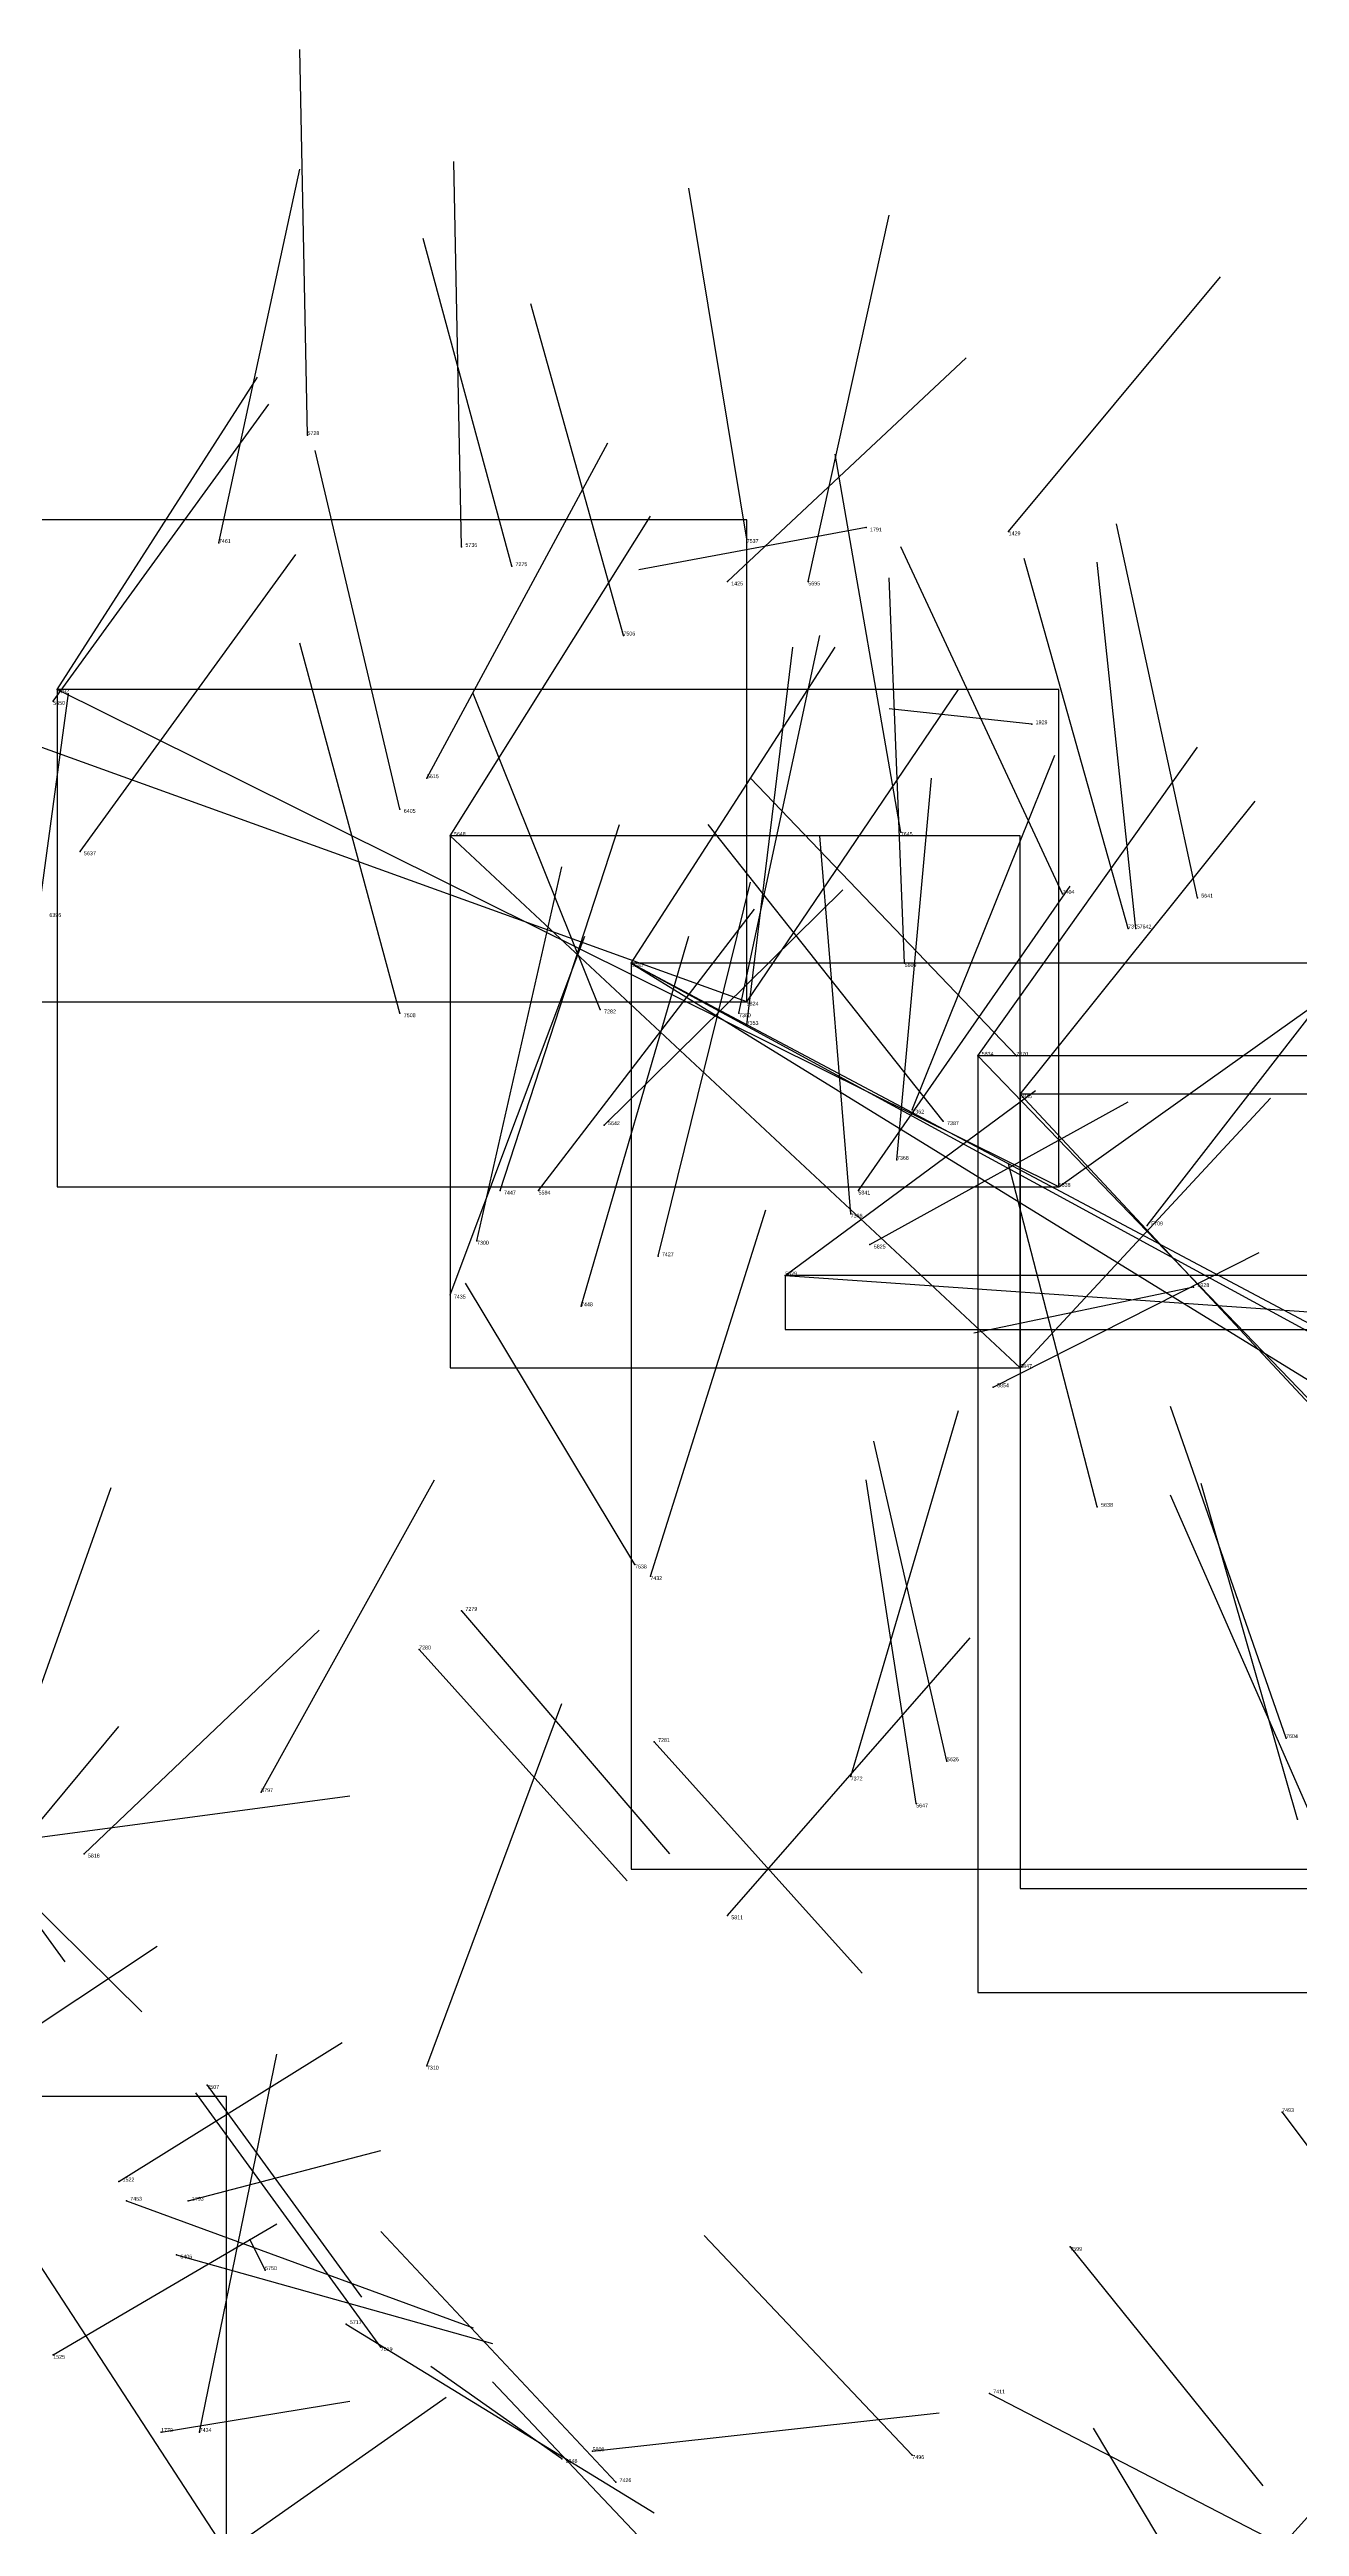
# Model space of a CAD drawing. Extents: x 59.1 to 70.8, y 600.3 to 605.1.
# Drawn here: x 65.823 to 66.148, y 604.452 to 605.094 of the extents above; entities that cross this region are included whole.
import ezdxf

# ---------------------------------------------------------------- set-up
doc = ezdxf.new("R2010")
doc.units = 0
for name, color, linetype in [('Clients', 3, 'CONTINUOUS'), ('Facilities', 3, 'CONTINUOUS'), ('Facilities_lines', 3, 'CONTINUOUS'), ('Min_max_boxes', 1, 'CONTINUOUS'), ('Normals', 1, 'CONTINUOUS'), ('Source_points', 5, 'CONTINUOUS'), ('Text', 3, 'CONTINUOUS')]:
    doc.layers.add(name, color=color, linetype=linetype)

msp = doc.modelspace()

# ---------------------------------------------------------------- linework, layer by layer
at = {"layer": 'Clients', "color": 5}
for p in [(65.825, 604.928, 454.06), (66.064, 604.833, 453.9), (66.075, 604.823, 453.934), (66.075, 604.752, 453.944)]:
    msp.add_point(p, dxfattribs=at)
at = {"layer": 'Facilities', "color": 3}
for p in [(65.89, 604.994, 455.472), (65.867, 604.966, 460.99), (65.93, 604.965, 455.459), (66.004, 604.967, 458.999), (66.035, 604.97, 448.117), (66.072, 604.969, 451.973), (65.943, 604.96, 458.969), (65.999, 604.956, 451.922), (66.02, 604.956, 454.547), (65.972, 604.942, 458.925), (65.824, 604.925, 453.967), (66.078, 604.919, 448.07), (65.921, 604.905, 453.985), (65.914, 604.897, 456.962), (65.927, 604.89, 453.955), (66.044, 604.891, 459.17), (65.831, 604.886, 453.983), (66.086, 604.875, 460.575), (66.121, 604.874, 454.869), (66.103, 604.866, 460.501), (66.105, 604.866, 459.031), (65.974, 604.857, 453.982), (66.045, 604.857, 455.486), (65.914, 604.844, 459.237), (65.966, 604.845, 458.924), (66.002, 604.844, 461.193), (66.004, 604.847, 453.905), (66.004, 604.841, 461.108), (66.074, 604.833, 460.64), (66.047, 604.819, 461.469), (65.967, 604.815, 453.93), (66.055, 604.816, 460.882), (66.043, 604.806, 461.004), (65.94, 604.798, 461.42), (65.95, 604.798, 453.99), (66.033, 604.798, 453.982), (66.085, 604.799, 453.855), (66.031, 604.792, 461.063), (65.934, 604.785, 462.175), (66.108, 604.789, 454.003), (65.981, 604.781, 461.817), (66.036, 604.784, 453.842), (66.014, 604.776, 453.922), (66.12, 604.773, 448.174), (65.927, 604.771, 461.485), (65.961, 604.768, 461.377), (66.068, 604.747, 453.887), (66.095, 604.716, 454.899), (65.975, 604.701, 458.967), (65.979, 604.698, 461.446), (65.93, 604.689, 458.91), (65.919, 604.679, 458.953), (65.98, 604.655, 458.978), (66.056, 604.65, 454.821), (66.144, 604.656, 458.91), (66.031, 604.646, 461.483), (65.878, 604.642, 454.41), (66.048, 604.639, 454.869), (66.147, 604.635, 459.097), (65.832, 604.626, 454.496), (65.999, 604.61, 454.353), (65.921, 604.571, 462.166), (65.864, 604.566, 459.247), (66.143, 604.559, 458.592), (65.841, 604.541, 452.894), (65.843, 604.536, 460.534), (65.859, 604.536, 449.573), (65.856, 604.522, 456.512), (66.088, 604.524, 458.609), (65.879, 604.518, 454.894), (65.9, 604.504, 455.657), (65.824, 604.496, 452.804), (65.909, 604.498, 459.278), (66.067, 604.486, 460.634), (65.852, 604.476, 449.158), (65.862, 604.476, 461.774), (65.964, 604.471, 454.276), (65.956, 604.469, 457.358), (66.047, 604.47, 458.644), (65.97, 604.463, 458.72)]:
    msp.add_point(p, dxfattribs=at)
at = {"layer": 'Facilities_lines', "color": 3}
for p, q in [((66.004, 604.847, 453.905), (65.657, 604.972, 454.172)), ((66.085, 604.799, 453.855), (65.825, 604.928, 454.06)), ((65.927, 604.89, 453.955), (66.075, 604.752, 453.944)), ((65.974, 604.857, 453.982), (66.328, 604.669, 453.675)), ((65.974, 604.857, 453.982), (66.351, 604.652, 453.709)), ((65.974, 604.857, 453.982), (66.356, 604.622, 453.755)), ((66.197, 604.695, 453.83), (66.064, 604.833, 453.9)), ((66.23, 604.657, 453.859), (66.075, 604.823, 453.934)), ((66.014, 604.776, 453.922), (66.216, 604.762, 453.744)), ((65.869, 604.445, 452.855), (65.792, 604.563, 452.866))]:
    msp.add_line(p, q, dxfattribs=at)
at = {"layer": 'Min_max_boxes', "color": 1}
for p, q in [((66.004, 604.972, 453.905), (65.657, 604.972, 453.905)), ((66.004, 604.972, 454.172), (65.657, 604.972, 454.172)), ((66.004, 604.847, 453.905), (66.004, 604.972, 453.905)), ((66.004, 604.847, 454.172), (66.004, 604.972, 454.172)), ((66.004, 604.972, 453.905), (66.004, 604.972, 454.172)), ((66.085, 604.928, 453.855), (65.825, 604.928, 453.855)), ((65.825, 604.928, 453.855), (65.825, 604.799, 453.855)), ((66.085, 604.928, 454.06), (65.825, 604.928, 454.06)), ((65.825, 604.928, 454.06), (65.825, 604.799, 454.06)), ((65.825, 604.928, 453.855), (65.825, 604.928, 454.06)), ((66.085, 604.799, 453.855), (66.085, 604.928, 453.855)), ((66.085, 604.799, 454.06), (66.085, 604.928, 454.06)), ((66.085, 604.928, 453.855), (66.085, 604.928, 454.06)), ((66.075, 604.89, 453.944), (65.927, 604.89, 453.944)), ((65.927, 604.89, 453.944), (65.927, 604.752, 453.944)), ((66.075, 604.89, 453.955), (65.927, 604.89, 453.955)), ((65.927, 604.89, 453.955), (65.927, 604.752, 453.955)), ((65.927, 604.89, 453.944), (65.927, 604.89, 453.955)), ((66.075, 604.752, 453.944), (66.075, 604.89, 453.944)), ((66.075, 604.752, 453.955), (66.075, 604.89, 453.955)), ((66.075, 604.89, 453.944), (66.075, 604.89, 453.955)), ((66.356, 604.857, 453.675), (65.974, 604.857, 453.675)), ((65.974, 604.857, 453.675), (65.974, 604.622, 453.675)), ((66.356, 604.857, 453.982), (65.974, 604.857, 453.982)), ((65.974, 604.857, 453.982), (65.974, 604.622, 453.982)), ((65.974, 604.857, 453.675), (65.974, 604.857, 453.982)), ((65.657, 604.847, 453.905), (66.004, 604.847, 453.905)), ((65.657, 604.847, 454.172), (66.004, 604.847, 454.172)), ((66.004, 604.847, 453.905), (66.004, 604.847, 454.172)), ((66.336, 604.833, 453.723), (66.064, 604.833, 453.723)), ((66.064, 604.833, 453.723), (66.064, 604.59, 453.723)), ((66.336, 604.833, 453.9), (66.064, 604.833, 453.9)), ((66.064, 604.833, 453.9), (66.064, 604.59, 453.9)), ((66.064, 604.833, 453.723), (66.064, 604.833, 453.9)), ((66.555, 604.823, 453.558), (66.075, 604.823, 453.558)), ((66.075, 604.823, 453.558), (66.075, 604.617, 453.558)), ((66.555, 604.823, 453.934), (66.075, 604.823, 453.934)), ((66.075, 604.823, 453.934), (66.075, 604.617, 453.934)), ((66.075, 604.823, 453.558), (66.075, 604.823, 453.934)), ((65.825, 604.799, 453.855), (66.085, 604.799, 453.855)), ((65.825, 604.799, 454.06), (66.085, 604.799, 454.06)), ((65.825, 604.799, 453.855), (65.825, 604.799, 454.06)), ((66.085, 604.799, 453.855), (66.085, 604.799, 454.06)), ((66.216, 604.776, 453.744), (66.014, 604.776, 453.744)), ((66.014, 604.776, 453.744), (66.014, 604.762, 453.744)), ((66.216, 604.776, 453.922), (66.014, 604.776, 453.922)), ((66.014, 604.776, 453.922), (66.014, 604.762, 453.922)), ((66.014, 604.776, 453.744), (66.014, 604.776, 453.922)), ((66.014, 604.762, 453.744), (66.216, 604.762, 453.744)), ((66.014, 604.762, 453.922), (66.216, 604.762, 453.922)), ((66.014, 604.762, 453.744), (66.014, 604.762, 453.922)), ((65.927, 604.752, 453.944), (66.075, 604.752, 453.944)), ((65.927, 604.752, 453.955), (66.075, 604.752, 453.955)), ((65.927, 604.752, 453.944), (65.927, 604.752, 453.955)), ((66.075, 604.752, 453.944), (66.075, 604.752, 453.955)), ((65.974, 604.622, 453.675), (66.356, 604.622, 453.675)), ((65.974, 604.622, 453.982), (66.356, 604.622, 453.982)), ((65.974, 604.622, 453.675), (65.974, 604.622, 453.982)), ((66.075, 604.617, 453.558), (66.555, 604.617, 453.558)), ((66.075, 604.617, 453.934), (66.555, 604.617, 453.934)), ((66.075, 604.617, 453.558), (66.075, 604.617, 453.934)), ((66.064, 604.59, 453.723), (66.336, 604.59, 453.723)), ((66.064, 604.59, 453.9), (66.336, 604.59, 453.9)), ((66.064, 604.59, 453.723), (66.064, 604.59, 453.9)), ((65.869, 604.563, 452.855), (65.792, 604.563, 452.855)), ((65.869, 604.563, 452.866), (65.792, 604.563, 452.866)), ((65.869, 604.445, 452.855), (65.869, 604.563, 452.855)), ((65.869, 604.445, 452.866), (65.869, 604.563, 452.866)), ((65.869, 604.563, 452.855), (65.869, 604.563, 452.866))]:
    msp.add_line(p, q, dxfattribs=at)
at = {"layer": 'Normals', "color": 1}
for p, q in [((65.89, 604.994, 455.472), (65.888, 605.094, 455.474)), ((65.867, 604.966, 460.99), (65.888, 605.063, 460.982)), ((65.93, 604.965, 455.459), (65.928, 605.065, 455.461)), ((66.004, 604.967, 458.999), (65.989, 605.058, 458.96)), ((66.02, 604.956, 454.547), (66.041, 605.051, 454.571)), ((65.943, 604.96, 458.969), (65.92, 605.045, 458.922)), ((66.072, 604.969, 451.973), (66.127, 605.035, 452.025)), ((65.972, 604.942, 458.925), (65.948, 605.028, 458.879)), ((65.999, 604.956, 451.922), (66.061, 605.014, 451.974)), ((65.825, 604.928, 454.06), (65.877, 605.009, 454.089)), ((65.824, 604.925, 453.967), (65.88, 605.002, 453.996)), ((65.921, 604.905, 453.985), (65.968, 604.992, 454.001)), ((65.914, 604.897, 456.962), (65.892, 604.99, 456.993)), ((66.044, 604.891, 459.17), (66.027, 604.989, 459.164)), ((65.927, 604.89, 453.955), (65.979, 604.973, 453.974)), ((66.035, 604.97, 448.117), (65.976, 604.959, 448.197)), ((66.086, 604.875, 460.575), (66.044, 604.965, 460.584)), ((66.121, 604.874, 454.869), (66.1, 604.971, 454.859)), ((65.831, 604.886, 453.983), (65.887, 604.963, 454.012)), ((66.103, 604.866, 460.501), (66.076, 604.962, 460.512)), ((66.105, 604.866, 459.031), (66.095, 604.961, 459.001)), ((66.045, 604.857, 455.486), (66.041, 604.957, 455.483)), ((65.914, 604.844, 459.237), (65.888, 604.94, 459.234)), ((66.002, 604.844, 461.193), (66.023, 604.942, 461.186)), ((65.974, 604.857, 453.982), (66.027, 604.939, 454.004)), ((66.004, 604.841, 461.108), (66.016, 604.939, 461.092)), ((65.816, 604.839, 454.622), (65.828, 604.927, 454.668)), ((65.966, 604.845, 458.924), (65.933, 604.927, 458.878)), ((66.004, 604.847, 453.905), (66.059, 604.928, 453.926)), ((66.078, 604.919, 448.07), (66.041, 604.923, 448.163)), ((66.047, 604.819, 461.469), (66.084, 604.911, 461.481)), ((66.064, 604.833, 453.9), (66.121, 604.913, 453.917)), ((66.074, 604.833, 460.64), (66.005, 604.905, 460.648)), ((66.043, 604.806, 461.004), (66.052, 604.905, 460.995)), ((66.075, 604.823, 453.934), (66.136, 604.899, 453.958)), ((65.94, 604.798, 461.42), (65.971, 604.893, 461.427)), ((66.055, 604.816, 460.882), (65.994, 604.893, 460.862)), ((66.031, 604.792, 461.063), (66.023, 604.89, 461.045)), ((65.934, 604.785, 462.175), (65.956, 604.882, 462.187)), ((65.967, 604.815, 453.93), (66.029, 604.876, 453.979)), ((65.981, 604.781, 461.817), (66.005, 604.878, 461.826)), ((66.033, 604.798, 453.982), (66.088, 604.877, 454.009)), ((65.95, 604.798, 453.99), (66.006, 604.871, 454.029)), ((65.927, 604.771, 461.485), (65.962, 604.864, 461.498)), ((65.961, 604.768, 461.377), (65.989, 604.864, 461.38)), ((66.108, 604.789, 454.003), (66.167, 604.865, 454.032)), ((66.085, 604.799, 453.855), (66.154, 604.848, 453.908)), ((66.014, 604.776, 453.922), (66.079, 604.824, 453.98)), ((66.036, 604.784, 453.842), (66.103, 604.821, 453.906)), ((66.075, 604.752, 453.944), (66.14, 604.822, 453.972)), ((66.095, 604.716, 454.899), (66.072, 604.805, 454.859)), ((65.979, 604.698, 461.446), (66.009, 604.793, 461.455)), ((66.068, 604.747, 453.887), (66.137, 604.782, 453.95)), ((65.975, 604.701, 458.967), (65.931, 604.774, 458.915)), ((66.12, 604.773, 448.174), (66.063, 604.761, 448.255)), ((66.031, 604.646, 461.483), (66.059, 604.741, 461.496)), ((66.144, 604.656, 458.91), (66.114, 604.742, 458.87)), ((66.056, 604.65, 454.821), (66.037, 604.733, 454.769)), ((65.806, 604.628, 462.15), (65.839, 604.721, 462.166)), ((65.878, 604.642, 454.41), (65.923, 604.723, 454.447)), ((66.048, 604.639, 454.869), (66.035, 604.723, 454.816)), ((66.147, 604.635, 459.097), (66.122, 604.722, 459.055)), ((66.15, 604.637, 458.884), (66.114, 604.719, 458.841)), ((65.93, 604.689, 458.91), (65.984, 604.626, 458.965)), ((65.832, 604.626, 454.496), (65.893, 604.684, 454.55)), ((65.919, 604.679, 458.953), (65.973, 604.619, 459.012)), ((65.999, 604.61, 454.353), (66.062, 604.682, 454.383)), ((65.921, 604.571, 462.166), (65.956, 604.665, 462.168)), ((65.817, 604.63, 462.712), (65.841, 604.659, 462.805)), ((65.779, 604.652, 456.422), (65.847, 604.585, 456.393)), ((65.787, 604.653, 459.212), (65.827, 604.598, 459.285)), ((65.98, 604.655, 458.978), (66.034, 604.595, 459.037)), ((65.803, 604.628, 454.503), (65.901, 604.641, 454.518)), ((65.792, 604.563, 452.866), (65.851, 604.602, 452.937)), ((65.841, 604.541, 452.894), (65.899, 604.577, 452.967)), ((65.862, 604.476, 461.774), (65.882, 604.574, 461.778)), ((65.909, 604.498, 459.278), (65.861, 604.564, 459.22)), ((65.864, 604.566, 459.247), (65.904, 604.511, 459.32)), ((66.143, 604.559, 458.592), (66.193, 604.492, 458.647)), ((65.859, 604.536, 449.573), (65.909, 604.549, 449.658)), ((65.843, 604.536, 460.534), (65.933, 604.503, 460.506)), ((65.824, 604.496, 452.804), (65.882, 604.53, 452.878)), ((65.97, 604.463, 458.72), (65.909, 604.528, 458.676)), ((65.856, 604.522, 456.512), (65.938, 604.499, 456.459)), ((65.879, 604.518, 454.894), (65.875, 604.526, 454.994)), ((66.047, 604.47, 458.644), (65.993, 604.527, 458.583)), ((66.088, 604.524, 458.609), (66.138, 604.462, 458.67)), ((65.9, 604.504, 455.657), (65.98, 604.455, 455.691)), ((65.956, 604.469, 457.358), (65.922, 604.493, 457.449)), ((65.852, 604.476, 449.158), (65.901, 604.484, 449.245)), ((65.869, 604.445, 452.855), (65.926, 604.485, 452.927)), ((65.992, 604.432, 458.661), (65.938, 604.489, 458.6)), ((66.067, 604.486, 460.634), (66.156, 604.44, 460.64)), ((65.964, 604.471, 454.276), (66.054, 604.481, 454.319)), ((66.115, 604.442, 457.058), (66.094, 604.477, 457.149)), ((66.108, 604.408, 460.036), (66.156, 604.461, 460.106))]:
    msp.add_line(p, q, dxfattribs=at)
at = {"layer": 'Source_points', "color": 5}
for p in [(65.89, 604.994, 455.472), (65.867, 604.966, 460.99), (65.93, 604.965, 455.459), (66.004, 604.967, 458.999), (66.035, 604.97, 448.117), (66.072, 604.969, 451.973), (65.943, 604.96, 458.969), (65.999, 604.956, 451.922), (66.02, 604.956, 454.547), (65.972, 604.942, 458.925), (65.825, 604.928, 454.06), (65.824, 604.925, 453.967), (66.078, 604.919, 448.07), (65.921, 604.905, 453.985), (65.914, 604.897, 456.962), (65.927, 604.89, 453.955), (66.044, 604.891, 459.17), (65.831, 604.886, 453.983), (66.086, 604.875, 460.575), (66.121, 604.874, 454.869), (66.103, 604.866, 460.501), (66.105, 604.866, 459.031), (65.974, 604.857, 453.982), (66.045, 604.857, 455.486), (65.914, 604.844, 459.237), (65.966, 604.845, 458.924), (66.002, 604.844, 461.193), (66.004, 604.847, 453.905), (66.004, 604.841, 461.108), (66.064, 604.833, 453.9), (66.074, 604.833, 460.64), (66.047, 604.819, 461.469), (66.075, 604.823, 453.934), (65.967, 604.815, 453.93), (66.055, 604.816, 460.882), (66.043, 604.806, 461.004), (65.94, 604.798, 461.42), (65.95, 604.798, 453.99), (66.033, 604.798, 453.982), (66.085, 604.799, 453.855), (66.031, 604.792, 461.063), (65.934, 604.785, 462.175), (66.108, 604.789, 454.003), (65.981, 604.781, 461.817), (66.036, 604.784, 453.842), (66.014, 604.776, 453.922), (66.12, 604.773, 448.174), (65.927, 604.771, 461.485), (65.961, 604.768, 461.377), (66.068, 604.747, 453.887), (66.075, 604.752, 453.944), (66.095, 604.716, 454.899), (65.975, 604.701, 458.967), (65.979, 604.698, 461.446), (65.93, 604.689, 458.91), (65.919, 604.679, 458.953), (65.98, 604.655, 458.978), (66.056, 604.65, 454.821), (66.144, 604.656, 458.91), (66.031, 604.646, 461.483), (65.878, 604.642, 454.41), (66.048, 604.639, 454.869), (66.147, 604.635, 459.097), (65.832, 604.626, 454.496), (65.999, 604.61, 454.353), (65.921, 604.571, 462.166), (65.864, 604.566, 459.247), (66.143, 604.559, 458.592), (65.841, 604.541, 452.894), (65.843, 604.536, 460.534), (65.859, 604.536, 449.573), (65.856, 604.522, 456.512), (66.088, 604.524, 458.609), (65.879, 604.518, 454.894), (65.9, 604.504, 455.657), (65.824, 604.496, 452.804), (65.909, 604.498, 459.278), (66.067, 604.486, 460.634), (65.852, 604.476, 449.158), (65.862, 604.476, 461.774), (65.964, 604.471, 454.276), (65.956, 604.469, 457.358), (66.047, 604.47, 458.644), (65.97, 604.463, 458.72)]:
    msp.add_point(p, dxfattribs=at)

# ---------------------------------------------------------------- texts
at = {"layer": 'Text', "color": 3}
for s, p in [('5728', (65.89, 604.994, 455.472)), ('7461', (65.867, 604.966, 460.99)), ('5736', (65.931, 604.965, 455.459)), ('7537', (66.004, 604.966, 458.999)), ('1791', (66.036, 604.969, 448.117)), ('1429', (66.072, 604.968, 451.973)), ('7275', (65.944, 604.96, 458.969)), ('1425', (66, 604.955, 451.922)), ('5695', (66.02, 604.955, 454.547)), ('7506', (65.972, 604.942, 458.925)), ('5792', (65.825, 604.927, 454.06)), ('5650', (65.824, 604.924, 453.967)), ('1929', (66.079, 604.919, 448.07)), ('5615', (65.921, 604.905, 453.985)), ('6405', (65.915, 604.896, 456.962)), ('5648', (65.928, 604.89, 453.955)), ('7645', (66.044, 604.89, 459.17)), ('5637', (65.832, 604.885, 453.983)), ('7404', (66.086, 604.875, 460.575)), ('5641', (66.122, 604.874, 454.869)), ('6396', (65.823, 604.869, 456.011)), ('7375', (66.103, 604.866, 460.501)), ('7642', (66.106, 604.866, 459.031)), ('5640', (65.974, 604.856, 453.982)), ('5609', (66.045, 604.856, 455.486)), ('7508', (65.915, 604.843, 459.237)), ('7282', (65.967, 604.844, 458.924)), ('7360', (66.002, 604.843, 461.193)), ('5824', (66.004, 604.846, 453.905)), ('7353', (66.004, 604.841, 461.108)), ('5834', (66.065, 604.833, 453.9)), ('7670', (66.074, 604.833, 460.64)), ('7362', (66.047, 604.818, 461.469)), ('5845', (66.075, 604.822, 453.934)), ('5642', (65.968, 604.815, 453.93)), ('7387', (66.056, 604.815, 460.882)), ('7368', (66.043, 604.806, 461.004)), ('7447', (65.941, 604.797, 461.42)), ('5594', (65.95, 604.797, 453.99)), ('5841', (66.033, 604.797, 453.982)), ('5838', (66.085, 604.799, 453.855)), ('7366', (66.031, 604.791, 461.063)), ('7300', (65.934, 604.784, 462.175)), ('5709', (66.109, 604.789, 454.003)), ('7427', (65.982, 604.781, 461.817)), ('5825', (66.037, 604.783, 453.842)), ('5829', (66.014, 604.776, 453.922)), ('1928', (66.121, 604.773, 448.174)), ('7435', (65.928, 604.77, 461.485)), ('7448', (65.961, 604.768, 461.377)), ('5847', (66.075, 604.752, 453.944)), ('5854', (66.069, 604.747, 453.887)), ('5638', (66.096, 604.716, 454.899)), ('7638', (65.975, 604.7, 458.967)), ('7432', (65.979, 604.697, 461.446)), ('7279', (65.931, 604.689, 458.91)), ('7280', (65.919, 604.679, 458.953)), ('7604', (66.144, 604.656, 458.91)), ('7281', (65.981, 604.655, 458.978)), ('5626', (66.056, 604.65, 454.821)), ('7372', (66.031, 604.645, 461.483)), ('5797', (65.878, 604.642, 454.41)), ('5647', (66.048, 604.638, 454.869)), ('5816', (65.833, 604.625, 454.496)), ('5811', (66, 604.609, 454.353)), ('7310', (65.921, 604.57, 462.166)), ('7507', (65.864, 604.565, 459.247)), ('7493', (66.143, 604.559, 458.592)), ('1522', (65.842, 604.541, 452.894)), ('7453', (65.844, 604.536, 460.534)), ('1793', (65.86, 604.536, 449.573)), ('6406', (65.857, 604.521, 456.512)), ('7599', (66.088, 604.523, 458.609)), ('5750', (65.879, 604.518, 454.894)), ('5717', (65.901, 604.504, 455.657)), ('1525', (65.824, 604.495, 452.804)), ('7519', (65.909, 604.497, 459.278)), ('7411', (66.068, 604.486, 460.634)), ('1770', (65.852, 604.476, 449.158)), ('7434', (65.862, 604.476, 461.774)), ('5809', (65.964, 604.471, 454.276)), ('6348', (65.957, 604.468, 457.358)), ('7426', (65.971, 604.463, 458.72)), ('7496', (66.047, 604.469, 458.644))]:
    msp.add_text(s, height=0.001, dxfattribs=at).set_placement(p)

doc.saveas('drawing.dxf')
